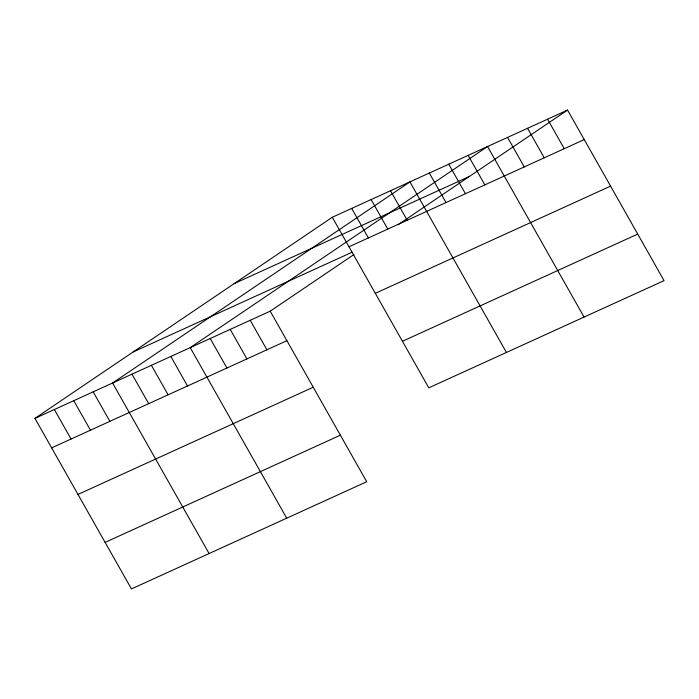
<?xml version="1.0" encoding="UTF-8"?>
<svg xmlns="http://www.w3.org/2000/svg" width="699" height="699" viewBox="0 0 699 699"><rect width="100%" height="100%" fill="white"/><g stroke="black" fill="none" stroke-linecap="round" stroke-linejoin="round"><path stroke-width="1.05" d="M34.95 418.369L270.216 311.177L366.713 481.733L131.447 588.925L34.95 418.369L332.287 217.267L567.553 110.075L664.05 280.631L428.784 387.823L332.287 217.267M270.216 311.177L354.061 254.462M398.229 224.597L567.553 110.075M234.165 283.637L469.431 176.436M348.984 246.782L584.25 139.582M133.072 352.008L352.147 252.19M375.319 293.327L610.585 186.126M51.647 447.876L286.913 340.684M402.449 341.278L637.715 234.086M77.982 494.429L313.248 387.229M105.112 542.38L340.378 435.189M547.562 119.188L564.25 148.695M527.562 128.301L544.259 157.808M507.561 137.406L524.259 166.921M584.058 317.075L487.561 146.519L190.224 347.621L286.721 518.177M468.155 155.361L484.853 184.877M448.749 164.204L465.438 193.719M429.335 173.055L446.032 202.561M506.426 352.453L409.929 181.897L112.591 383L209.08 553.547M390.514 190.74L407.211 220.246M371.108 199.582L387.805 229.089M351.702 208.424L368.39 237.931M250.216 320.291L266.913 349.797M230.224 329.395L246.913 358.91M210.224 338.508L226.922 368.015M170.818 356.464L187.507 385.97M151.403 365.306L168.101 394.821M131.997 374.157L148.695 403.664M93.177 391.842L109.874 421.348M73.771 400.684L90.468 430.191M54.356 409.527L71.053 439.033"/></g></svg>
